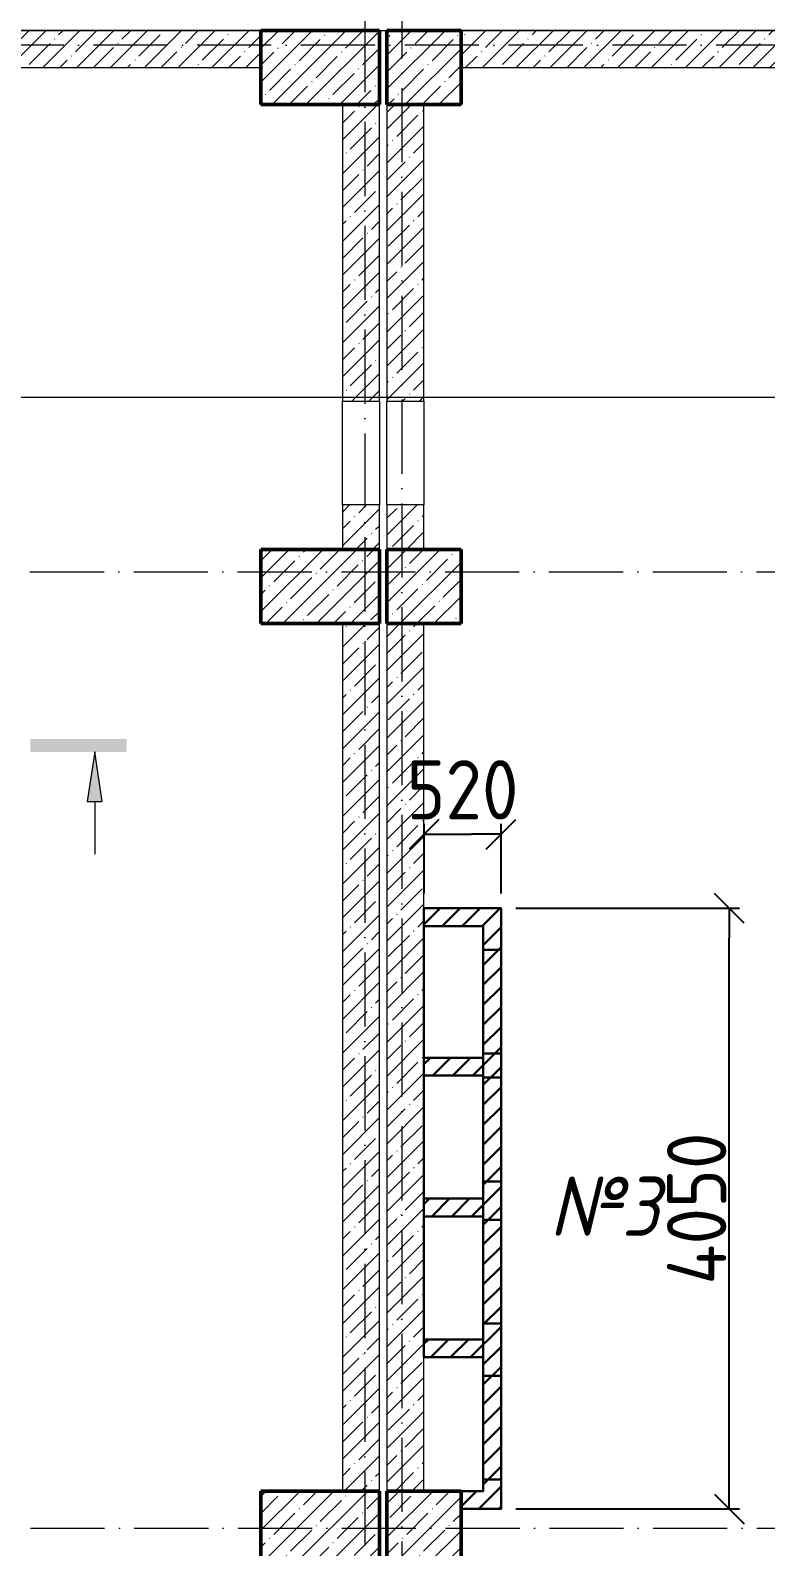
# Model space of a CAD drawing. Header units: millimetres. Extents: x -356862 to 418287, y 0 to 839748.
# Drawn here: x -278407 to -273446, y 534472 to 544698 of the extents above; entities that cross this region are included whole.
import ezdxf

# ---------------------------------------------------------------- set-up
doc = ezdxf.new("R2010")
doc.units = ezdxf.units.MM
doc.linetypes.add('50_200_ШТРИХ_1Т_ш5_п1_п1_', pattern=[700, 500, -100, 0, -100])
for name, color, linetype, lineweight in [('0) Кирпич подвал', 20, 'Continuous', 30), ('A-____-NOTE-TEXT', 7, 'Continuous', 9), ('A-____-NOTE-TEXT-1', 7, 'Continuous', 5), ('A-WALL-____-MCUT-1', 7, 'Continuous', 9), ('A-WALL-____-OTLN', 7, 'Continuous', 9), ('A-WALL-____-PATT-1', 7, 'Continuous', 9), ('A-WALL-FNSH-MCUT-1', 7, 'Continuous', 9), ('G-____-____-TEXT', 7, 'Continuous', 9), ('S-COLS-____-MCUT', 7, 'Continuous', 50), ('S-COLS-____-OTLN', 7, 'Continuous', 9), ('S-GRID-____-OTLN-1', 7, '50_200_ШТРИХ_1Т_ш5_п1_п1_', 9)]:
    doc.layers.add(name, color=color, linetype=linetype, lineweight=lineweight)
doc.layers.add('G-____-____-SYMB-1', color=9, linetype='Continuous', lineweight=9, true_color=0x808080)
doc.styles.add('ISOCPEUR_I', font='isocpeui.ttf', dxfattribs={"width": 0.9, "height": 2.5})
doc.styles.add('СПДС', font='isocpeur.ttf', dxfattribs={"width": 0.9})
doc.dimstyles.new('Размера А3', dxfattribs={"dimtxt": 200, "dimasz": 100, "dimexe": 70, "dimexo": 100, "dimgap": 20, "dimtad": 1, "dimdec": 0, "dimrnd": 10, "dimzin": 0, "dimdsep": 46, "dimtxsty": 'СПДС', "dimblk": 'ARROWHEAD_6', "dimcen": 1, "dimclrd": 256, "dimclre": 256, "dimclrt": 256, "dimazin": 0, "dimtfac": 1, "dimtdec": 0, "dimtmove": 2, "dimatfit": 3, "dimfxl": 1, "dimtolj": 1, "dimtzin": 0, "dimarcsym": 0})
pattern_1 = [(45, (-350751.34, 459015.94), (-114.04925, 114.04925), []), (45, (-350637.3, 459015.94), (-114.04925, 114.04925), [201.612, -40.322, 3.353, -36.97])]

# ---------------------------------------------------------------- blocks, each defined once
blk = doc.blocks.new('BSC_Колонна _Прямоугольная - 500х800-V88-АР1_Кладочный план подвала в осях 1-64_Ю-ЯЯ')
at = {"layer": 'S-COLS-____-OTLN'}
h = blk.add_hatch(dxfattribs=at)
h.set_pattern_fill('FP_104', color=256, style=0, pattern_type=2)
h.set_pattern_definition([(315, (-85431.04, 74300), (114.04925, 114.04925), []), (315, (-85431.04, 74185.95), (114.04925, 114.04925), [201.613, -40.323, 3.353, -36.97])])
h.paths.add_polyline_path([(-250, 400), (-250, -400), (250, -400), (250, 400)], flags=0)
at = {"layer": 'S-COLS-____-MCUT'}
for p, q in [((250, 400), (-250, 400)), ((-250, 400), (-250, -400)), ((250, -400), (250, 400)), ((-250, -400), (250, -400))]:
    blk.add_line(p, q, dxfattribs=at)
blk = doc.blocks.new('BSC_Колонна _Прямоугольная - 500х800-V89-АР1_Кладочный план подвала в осях 1-64_Ю-ЯЯ')
at = {"layer": 'S-COLS-____-OTLN'}
h = blk.add_hatch(dxfattribs=at)
h.set_pattern_fill('FP_105', color=256, style=0, pattern_type=2)
h.set_pattern_definition([(315, (-81931.04, 74300), (114.04925, 114.04925), []), (315, (-81931.04, 74185.95), (114.04925, 114.04925), [201.613, -40.323, 3.353, -36.97])])
h.paths.add_polyline_path([(-250, 400), (-250, -400), (250, -400), (250, 400)], flags=0)
at = {"layer": 'S-COLS-____-MCUT'}
for p, q in [((250, 400), (-250, 400)), ((-250, 400), (-250, -400)), ((250, -400), (250, 400)), ((-250, -400), (250, -400))]:
    blk.add_line(p, q, dxfattribs=at)
blk = doc.blocks.new('BSC_Колонна _Прямоугольная - 500х800-V90-АР1_Кладочный план подвала в осях 1-64_Ю-ЯЯ')
at = {"layer": 'S-COLS-____-OTLN'}
h = blk.add_hatch(dxfattribs=at)
h.set_pattern_fill('FP_106', color=256, style=0, pattern_type=2)
h.set_pattern_definition([(315, (-75581.04, 74300), (114.04925, 114.04925), []), (315, (-75581.04, 74185.95), (114.04925, 114.04925), [201.613, -40.323, 3.353, -36.97])])
h.paths.add_polyline_path([(-250, 400), (-250, -400), (250, -400), (250, 400)], flags=0)
at = {"layer": 'S-COLS-____-MCUT'}
for p, q in [((250, 400), (-250, 400)), ((-250, 400), (-250, -400)), ((250, -400), (250, 400)), ((-250, -400), (250, -400))]:
    blk.add_line(p, q, dxfattribs=at)
blk = doc.blocks.new('BSC_Колонна _Прямоугольная - 500х500-V102-АР1_Кладочный план подвала в осях 1-64_Ю-ЯЯ')
at = {"layer": 'S-COLS-____-OTLN'}
h = blk.add_hatch(dxfattribs=at)
h.set_pattern_fill('FP_118', color=256, style=0, pattern_type=2)
h.set_pattern_definition([(45, (-75000, -85431.04), (-114.04925, 114.04925), []), (45, (-74885.95, -85431.04), (-114.04925, 114.04925), [201.613, -40.323, 3.353, -36.97])])
h.paths.add_polyline_path([(-250, -250), (250, -250), (250, 250), (-250, 250)], flags=0)
at = {"layer": 'S-COLS-____-MCUT'}
for p, q in [((250, 250), (-250, 250)), ((-250, 250), (-250, -250)), ((250, -250), (250, 250)), ((-250, -250), (250, -250))]:
    blk.add_line(p, q, dxfattribs=at)
blk = doc.blocks.new('BSC_Колонна _Прямоугольная - 500х500-V103-АР1_Кладочный план подвала в осях 1-64_Ю-ЯЯ')
at = {"layer": 'S-COLS-____-OTLN'}
h = blk.add_hatch(dxfattribs=at)
h.set_pattern_fill('FP_119', color=256, style=0, pattern_type=2)
h.set_pattern_definition([(45, (-75000, -75581.04), (-114.04925, 114.04925), []), (45, (-74885.95, -75581.04), (-114.04925, 114.04925), [201.613, -40.323, 3.353, -36.97])])
h.paths.add_polyline_path([(-250, -250), (250, -250), (250, 250), (-250, 250)], flags=0)
at = {"layer": 'S-COLS-____-MCUT'}
for p, q in [((250, 250), (-250, 250)), ((-250, 250), (-250, -250)), ((250, -250), (250, 250)), ((-250, -250), (250, -250))]:
    blk.add_line(p, q, dxfattribs=at)
blk = doc.blocks.new('ARROWHEAD_6')
at = {"color": 0, "linetype": 'Continuous'}
for p, q in [((0, 0), (-1, 0)), ((-0.5, -0.5), (0.5, 0.5))]:
    blk.add_line(p, q, dxfattribs=at)
blk = doc.blocks.new('*D8509')
at = {"lineweight": -2, "transparency": 16777216}
for p, q in [((-275131, 538777), (-273622, 538777)), ((-273692, 534927), (-273692, 538577)), ((-275131, 534727), (-273622, 534727))]:
    blk.add_line(p, q, dxfattribs=at)
at = {"layer": 'Defpoints', "color": 0, "transparency": 16777216}
for p in [(-275231, 538777), (-273692, 538777), (-275231, 534727)]:
    blk.add_point(p, dxfattribs=at)
at = {"lineweight": -2, "transparency": 16777216, "xscale": 200, "yscale": 200, "zscale": 200}
for p, rotation in [((-273692, 538777), 90), ((-273692, 534727), 270)]:
    blk.add_blockref('ARROWHEAD_6', p, dxfattribs=dict(at, rotation=rotation))
at = {"lineweight": 25, "transparency": 16777216, "insert": (-273912, 536752), "char_height": 400, "attachment_point": 5, "rotation": 90, "style": 'СПДС'}
blk.add_mtext('\\A1;4050', dxfattribs=at)
blk = doc.blocks.new('*D8510')
at = {"lineweight": -2, "transparency": 16777216}
for p, q in [((-275751, 538877), (-275751, 539346)), ((-275231, 538877), (-275231, 539346)), ((-275551, 539276), (-275431, 539276))]:
    blk.add_line(p, q, dxfattribs=at)
at = {"layer": 'Defpoints', "color": 0, "transparency": 16777216}
for p in [(-275231, 539276), (-275751, 538777), (-275231, 538777)]:
    blk.add_point(p, dxfattribs=at)
at = {"lineweight": -2, "transparency": 16777216, "xscale": 200, "yscale": 200, "zscale": 200, "rotation": 180}
blk.add_blockref('ARROWHEAD_6', (-275751, 539276), dxfattribs=at)
at = {"lineweight": -2, "transparency": 16777216, "xscale": 200, "yscale": 200, "zscale": 200}
blk.add_blockref('ARROWHEAD_6', (-275231, 539276), dxfattribs=at)
at = {"lineweight": 25, "transparency": 16777216, "insert": (-275491, 539576), "char_height": 400, "attachment_point": 5, "style": 'СПДС'}
blk.add_mtext('\\A1;520', dxfattribs=at)

msp = doc.modelspace()

# ---------------------------------------------------------------- hatches: boundary and pattern name
at = {"layer": '0) Кирпич подвал', "lineweight": 30}
h = msp.add_hatch(dxfattribs=at)
h.set_pattern_fill('ANSI31', color=256, scale=30)
h.paths.add_polyline_path([(-275231.3432, 536676.561), (-275351.3432, 536676.561), (-275351.3432, 535976.561), (-275231.3432, 535976.561)])
h.paths.add_polyline_path([(-275231.3432, 535624.438), (-275351.3432, 535624.438), (-275351.3432, 534924.438), (-275231.3432, 534924.438)])
h.paths.add_polyline_path([(-275231.3432, 537635.5689), (-275351.3432, 537635.5689), (-275351.3432, 536935.5689), (-275231.3432, 536935.5689)])
h.paths.add_polyline_path([(-275231.3432, 538497.7093), (-275351.3432, 538497.7093), (-275351.3432, 537797.7093), (-275231.3432, 537797.7093)])
h.paths.add_polyline_path([(-275231.3432, 534924.438), (-275351.3432, 534924.438), (-275351.3432, 534846.983), (-275501.3432, 534846.983), (-275501.3432, 534726.983), (-275231.3432, 534726.983)])
h.paths.add_polyline_path([(-275231.3432, 535976.561), (-275351.3432, 535976.561), (-275351.3432, 535624.438), (-275231.3432, 535624.438)])
h.paths.add_polyline_path([(-275351.3432, 535869.721), (-275751.3432, 535869.721), (-275751.3432, 535749.721), (-275351.3432, 535749.721)])
h.paths.add_polyline_path([(-275231.3432, 536935.5689), (-275351.3432, 536935.5689), (-275351.3432, 536676.561), (-275231.3432, 536676.561)])
h.paths.add_polyline_path([(-275351.3432, 536819.721), (-275751.3432, 536819.721), (-275751.3432, 536699.721), (-275351.3432, 536699.721)])
h.paths.add_polyline_path([(-275351.3432, 537769.721), (-275751.3432, 537769.721), (-275751.3432, 537649.721), (-275351.3432, 537649.721)])
h.paths.add_polyline_path([(-275231.3432, 537797.7093), (-275351.3432, 537797.7093), (-275351.3432, 537635.5689), (-275231.3432, 537635.5689)])
h.paths.add_polyline_path([(-275231.3432, 538776.983), (-275751.3432, 538776.983), (-275751.3432, 538656.983), (-275351.3432, 538656.983), (-275351.3432, 538497.7093), (-275231.3432, 538497.7093)])
at = {"layer": 'A-____-NOTE-TEXT-1'}
for points in [[(-277922.6282, 539831.6051), (-277756.7801, 539831.6051), (-277756.7801, 539918.3417), (-278406.7801, 539918.3417), (-278406.7801, 539831.6051), (-277972.6282, 539831.6051)], [(-278022.6282, 539497.9637), (-277922.6282, 539497.9637), (-277972.6282, 539831.6051)]]:
    msp.add_hatch(color=256, dxfattribs=at).paths.add_polyline_path(points, flags=0)
at = {"layer": 'A-WALL-____-PATT-1'}
h = msp.add_hatch(dxfattribs=at)
h.set_pattern_fill('FP_1', color=256, style=0, pattern_type=2)
h.set_pattern_definition(pattern_1)
h.paths.add_polyline_path([(-276851.3432, 544446.983), (-276851.3432, 544696.983), (-281551.3432, 544696.983), (-281551.3432, 544446.983), (-280066.7563, 544446.983)], flags=0)
h = msp.add_hatch(dxfattribs=at)
h.set_pattern_fill('FP_1', color=256, style=0, pattern_type=2)
h.set_pattern_definition(pattern_1)
h.paths.add_polyline_path([(-275501.3432, 544446.983), (-273251.3432, 544446.983), (-273251.3432, 544696.983), (-275501.3432, 544696.983)], flags=0)
h = msp.add_hatch(dxfattribs=at)
h.set_pattern_fill('FP_1', color=256, style=0, pattern_type=2)
h.set_pattern_definition(pattern_1)
h.paths.add_polyline_path([(-276051.3432, 541196.983), (-276051.3432, 541496.983), (-276301.3432, 541496.983), (-276301.3432, 541196.983)], flags=0)
h.paths.add_polyline_path([(-276051.3432, 542196.983), (-276051.3432, 544196.983), (-276301.3432, 544196.983), (-276301.3432, 542196.983)], flags=0)
h = msp.add_hatch(dxfattribs=at)
h.set_pattern_fill('FP_1', color=256, style=0, pattern_type=2)
h.set_pattern_definition(pattern_1)
h.paths.add_polyline_path([(-276001.3432, 541196.983), (-275751.3432, 541196.983), (-275751.3432, 541496.983), (-276001.3432, 541496.983)], flags=0)
h.paths.add_polyline_path([(-276001.3432, 542196.983), (-275751.3432, 542196.983), (-275751.3432, 544196.983), (-276001.3432, 544196.983)], flags=0)
h = msp.add_hatch(dxfattribs=at)
h.set_pattern_fill('FP_1', color=256, style=0, pattern_type=2)
h.set_pattern_definition(pattern_1)
h.paths.add_polyline_path([(-276301.3432, 534846.983), (-276051.3432, 534846.983), (-276051.3432, 540696.983), (-276301.3432, 540696.983), (-276301.3432, 538842.9958)], flags=0)
h = msp.add_hatch(dxfattribs=at)
h.set_pattern_fill('FP_1', color=256, style=0, pattern_type=2)
h.set_pattern_definition(pattern_1)
h.paths.add_polyline_path([(-276001.3432, 534846.983), (-275751.3432, 534846.983), (-275751.3432, 540696.983), (-276001.3432, 540696.983), (-276001.3432, 538842.9958)], flags=0)
at = {"layer": 'S-COLS-____-OTLN'}
h = msp.add_hatch(dxfattribs=at)
h.set_pattern_fill('FP_1', color=256, style=0, pattern_type=2)
h.set_pattern_definition(pattern_1)
h.paths.add_polyline_path([(-275501.3432, 540696.983), (-275501.3432, 541196.983), (-276001.3432, 541196.983), (-276001.3432, 540696.983)], flags=0)

# ---------------------------------------------------------------- linework, layer by layer
at = {"layer": '0) Кирпич подвал', "lineweight": 30}
for points in [[(-275751.3432, 535749.721), (-275751.3432, 538776.983), (-275231.3432, 538776.983), (-275231.3432, 534726.983), (-275501.3432, 534726.983)], [(-275751.3432, 538656.983), (-275351.3432, 538656.983), (-275351.3432, 534846.983), (-275501.3432, 534846.983)], [(-275501.3432, 534846.983), (-275501.3432, 534726.983)]]:
    msp.add_lwpolyline(points, dxfattribs=at)
for points in [[(-275351.3432, 538497.7093), (-275231.3432, 538497.7093), (-275231.3432, 537797.7093), (-275351.3432, 537797.7093)], [(-275751.3432, 537649.721), (-275351.3432, 537649.721), (-275351.3432, 537769.721), (-275751.3432, 537769.721)], [(-275351.3432, 537635.5689), (-275231.3432, 537635.5689), (-275231.3432, 536935.5689), (-275351.3432, 536935.5689)], [(-275751.3432, 536699.721), (-275351.3432, 536699.721), (-275351.3432, 536819.721), (-275751.3432, 536819.721)], [(-275351.3432, 536676.561), (-275231.3432, 536676.561), (-275231.3432, 535976.561), (-275351.3432, 535976.561)], [(-275751.3432, 535749.721), (-275351.3432, 535749.721), (-275351.3432, 535869.721), (-275751.3432, 535869.721)], [(-275351.3432, 535624.438), (-275231.3432, 535624.438), (-275231.3432, 534924.438), (-275351.3432, 534924.438)]]:
    msp.add_lwpolyline(points, close=True, dxfattribs=at)
at = {"layer": 'A-____-NOTE-TEXT'}
for p, q in [((-277972.6282, 539831.6051), (-278022.6282, 539497.9637)), ((-277922.6282, 539497.9637), (-277972.6282, 539831.6051)), ((-278022.6282, 539497.9637), (-277922.6282, 539497.9637)), ((-277972.6282, 539497.9637), (-277972.6282, 539141.7137))]:
    msp.add_line(p, q, dxfattribs=at)
at = {"layer": 'A-WALL-____-MCUT-1'}
for p, q in [((-276851.3432, 544696.983), (-281551.3432, 544696.983)), ((-275501.3432, 544696.983), (-273251.3432, 544696.983)), ((-273251.3432, 544696.983), (-275501.3432, 544696.983)), ((-281551.3432, 544446.983), (-276851.3432, 544446.983)), ((-275501.3432, 544446.983), (-273251.3432, 544446.983)), ((-276301.3432, 544196.983), (-276301.3432, 542196.983)), ((-276051.3432, 542196.983), (-276051.3432, 544196.983)), ((-276001.3432, 544196.983), (-276001.3432, 542196.983)), ((-275751.3432, 542196.983), (-275751.3432, 544196.983)), ((-276301.3432, 542196.983), (-276051.3432, 542196.983)), ((-276001.3432, 542196.983), (-275751.3432, 542196.983)), ((-276051.3432, 541496.983), (-276301.3432, 541496.983)), ((-276301.3432, 541496.983), (-276301.3432, 541196.983)), ((-276051.3432, 541196.983), (-276051.3432, 541496.983)), ((-275751.3432, 541496.983), (-276001.3432, 541496.983)), ((-276001.3432, 541496.983), (-276001.3432, 541196.983)), ((-275751.3432, 541196.983), (-275751.3432, 541496.983)), ((-276001.3432, 541196.983), (-275751.3432, 541196.983)), ((-276301.3432, 540696.983), (-276301.3432, 534846.983)), ((-276051.3432, 534846.983), (-276051.3432, 540696.983)), ((-276001.3432, 540696.983), (-276001.3432, 534846.983)), ((-275751.3432, 540696.983), (-276001.3432, 540696.983)), ((-275751.3432, 534846.983), (-275751.3432, 540696.983))]:
    msp.add_line(p, q, dxfattribs=at)
at = {"layer": 'A-WALL-____-OTLN'}
for p, q in [((-276301.3432, 541496.983), (-276301.3432, 542196.983)), ((-276051.3432, 542196.983), (-276051.3432, 541496.983)), ((-276001.3432, 541496.983), (-276001.3432, 542196.983)), ((-275751.3432, 542196.983), (-275751.3432, 541496.983))]:
    msp.add_line(p, q, dxfattribs=at)
at = {"layer": 'A-WALL-FNSH-MCUT-1'}
for p, q in [((-281551.3432, 544696.983), (-276851.3432, 544696.983)), ((-276051.3432, 544696.983), (-276001.3432, 544696.983))]:
    msp.add_line(p, q, dxfattribs=at)
at = {"layer": 'G-____-____-SYMB-1'}
msp.add_line((-355613.4461, 542224.9935), (-246620.9926, 542224.9935), dxfattribs=at)
at = {"layer": 'S-COLS-____-MCUT'}
for p, q in [((-275501.3432, 541196.983), (-276001.3432, 541196.983)), ((-276001.3432, 541196.983), (-276001.3432, 540696.983)), ((-275501.3432, 540696.983), (-275501.3432, 541196.983)), ((-276001.3432, 540696.983), (-275501.3432, 540696.983))]:
    msp.add_line(p, q, dxfattribs=at)
at = {"layer": 'S-GRID-____-OTLN-1'}
for p, q in [((-275901.3432, 549908.7924), (-275901.3432, 499110.3507)), ((-276151.3432, 549680.9515), (-276151.3432, 499429.186)), ((-246676.9366, 544596.983), (-355420.1134, 544596.983)), ((-355420.1134, 541046.983), (-246676.9366, 541046.983)), ((-301509.3255, 534596.983), (-246676.9366, 534596.983))]:
    msp.add_line(p, q, dxfattribs=at)

# ---------------------------------------------------------------- block references
at = {"layer": 'S-COLS-____-OTLN', "rotation": 89.9999999999999}
for name, p in [('BSC_Колонна _Прямоугольная - 500х800-V88-АР1_Кладочный план подвала в осях 1-64_Ю-ЯЯ', (-276451.3432, 544446.983)), ('BSC_Колонна _Прямоугольная - 500х800-V89-АР1_Кладочный план подвала в осях 1-64_Ю-ЯЯ', (-276451.3432, 540946.983)), ('BSC_Колонна _Прямоугольная - 500х800-V90-АР1_Кладочный план подвала в осях 1-64_Ю-ЯЯ', (-276451.3432, 534596.983))]:
    msp.add_blockref(name, p, dxfattribs=at)
at = {"layer": 'S-COLS-____-OTLN'}
for name, p in [('BSC_Колонна _Прямоугольная - 500х500-V102-АР1_Кладочный план подвала в осях 1-64_Ю-ЯЯ', (-275751.3432, 544446.983)), ('BSC_Колонна _Прямоугольная - 500х500-V103-АР1_Кладочный план подвала в осях 1-64_Ю-ЯЯ', (-275751.3432, 534596.983))]:
    msp.add_blockref(name, p, dxfattribs=at)

# ---------------------------------------------------------------- texts
at = {"layer": 'G-____-____-TEXT', "insert": (-274905.5191, 536967.3049), "char_height": 400, "width": 2763.416813, "attachment_point": 1, "style": 'ISOCPEUR_I'}
msp.add_mtext('№3', dxfattribs=at)

# ---------------------------------------------------------------- dimensions: what is measured, and where the dimension line sits
at = {"lineweight": 25}
dim = msp.add_linear_dim(base=(-275231.3432, 539275.8176), p1=(-275751.3432, 538776.983), p2=(-275231.3432, 538776.983), dimstyle='Размера А3', override={"dimtxt": 400, "dimasz": 200}, dxfattribs=at)
dim.commit()
dim.dimension.update_dxf_attribs({"geometry": '*D8510', "text_midpoint": (-275491.3432, 539575.8176)})
dim = msp.add_linear_dim(base=(-273691.6012, 538776.983), p1=(-275231.3432, 534726.983), p2=(-275231.3432, 538776.983), angle=90, dimstyle='Размера А3', override={"dimtxt": 400, "dimasz": 200}, dxfattribs=at)
dim.commit()
dim.dimension.update_dxf_attribs({"geometry": '*D8509', "text_midpoint": (-273911.6012, 536751.983)})

doc.saveas('drawing.dxf')
